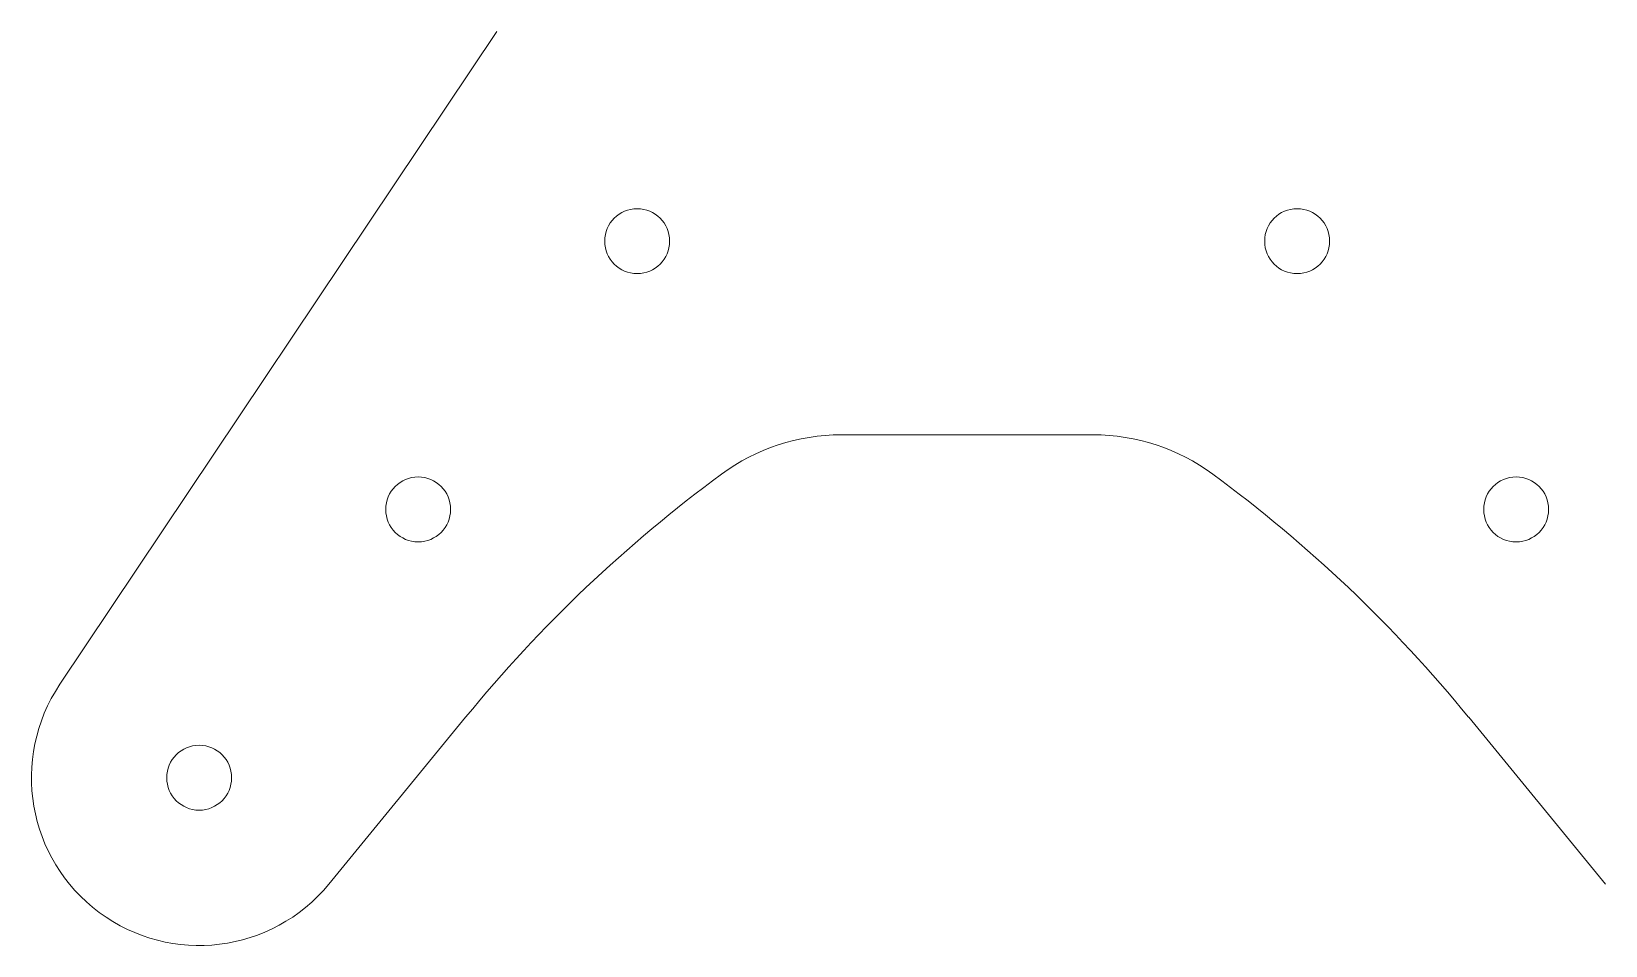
# Model space of a CAD drawing. Header units: millimetres. Extents: x -43 to 114, y -48 to 48.
# Drawn here: x -43.2 to 29.5, y -47.8 to -5.6 of the extents above; entities that cross this region are included whole.
import ezdxf

# ---------------------------------------------------------------- set-up
doc = ezdxf.new("R2010")
doc.units = ezdxf.units.MM
doc.layers.add('1', color=7, linetype='Continuous', true_color=0xffffff)

msp = doc.modelspace()

# ---------------------------------------------------------------- linework, layer by layer
at = {"layer": '1', "color": 3, "linetype": 'Continuous', "lineweight": 18}
for p, q in [((-21.729231, -5.566101), (-41.93174, -35.719556)), ((-5.826392, -24.195533), (0, -24.195533)), ((0, -24.195533), (5.826392, -24.195533)), ((-29.502526, -44.949972), (-23.177926, -37.243794)), ((29.502526, -44.949972), (23.177926, -37.243794)), ((23.177926, -37.243794), (29.502526, -44.949972))]:
    msp.add_line(p, q, dxfattribs=at)
for centre in [(-15.25, -15.25), (15.25, -15.25), (-25.371621, -27.641642), (25.371621, -27.641642), (-35.493242, -40.033284)]:
    msp.add_circle(centre, 1.5, dxfattribs=at)
for centre, radius, start, end in [((-5.826392, -33.524762), 9.329229, 90, 126.327338), ((5.826392, -33.524762), 9.329229, 53.672662, 90), ((27.152842, -78.37568), 65, 126.327338, 140.743124), ((-27.152842, -78.37568), 65, 39.256876, 53.672662), ((-35.493242, -40.033284), 7.75, 146.178316, 320.623656)]:
    msp.add_arc(centre, radius, start, end, dxfattribs=at)

doc.saveas('drawing.dxf')
